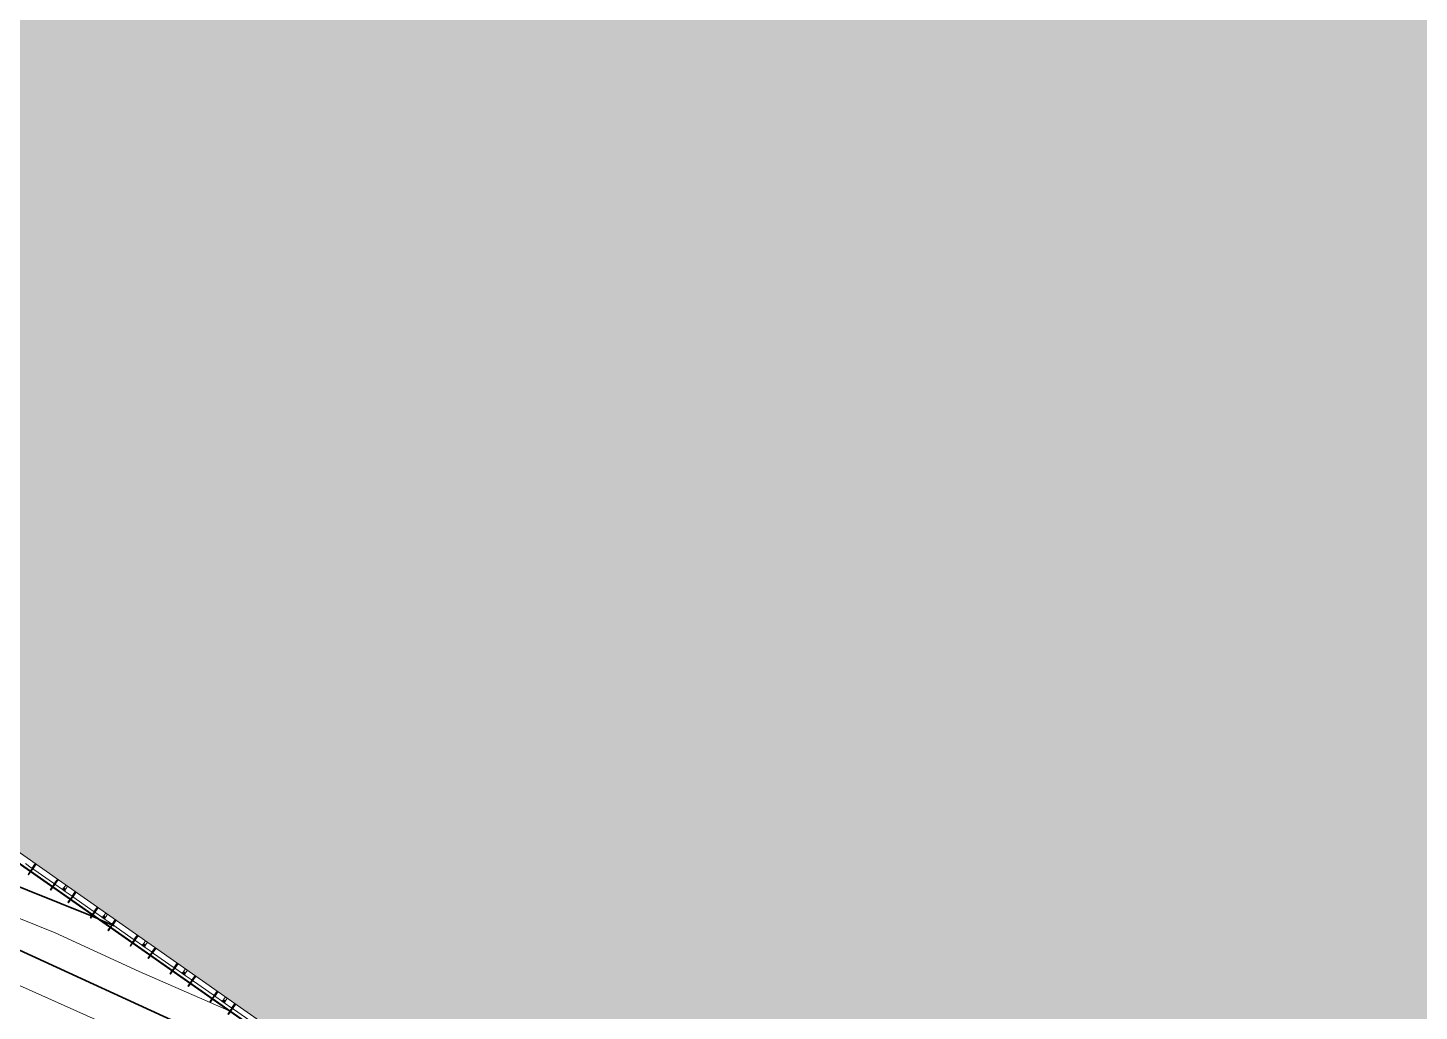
# Model space of a CAD drawing. Header units: millimetres. Extents: x -861324 to 439029, y -308065 to 694685.
# Drawn here: x -460050 to -388432, y 179881 to 230517 of the extents above; entities that cross this region are included whole.
import ezdxf

# ---------------------------------------------------------------- set-up
doc = ezdxf.new("R2010")
doc.units = ezdxf.units.MM
for name, color, linetype, lineweight in [('A-DETL-GENF', 92, 'Continuous', 9), ('A-DETL-THIN', 151, 'Continuous', 9), ('A-GENM', 13, 'Continuous', 9), ('C-TOPO-MAJR', 7, 'Continuous', 35), ('C-TOPO-MINR', 7, 'Continuous', 9), ('S-BEAM', 12, 'Continuous', 9)]:
    doc.layers.add(name, color=color, linetype=linetype, lineweight=lineweight)

# ---------------------------------------------------------------- blocks, each defined once
blk = doc.blocks.new('Dầm C52 - Hộp 40x60-V197-BỐ TRÍ BÈ PIN HỒ BẢN MÒNG')
at = {"layer": 'S-BEAM', "color": 7}
for p, q in [((-110033, 20), (110033, 20)), ((110033, -20), (-110033, -20))]:
    blk.add_line(p, q, dxfattribs=at)
blk = doc.blocks.new('Dai phao do pin - DẢI PHAO ĐỠ PIN-16569-BỐ TRÍ BÈ PIN HỒ BẢN MÒNG')
at = {"layer": 'A-GENM', "color": 7}
for p, q in [((15670, 223), (14440, 223)), ((15670, 223), (15729, 223)), ((15720, -66), (15720, 173)), ((15769, 223), (15830, 223)), ((15780, 173), (15780, -66)), ((16200, 223), (15830, 223)), ((16250, 118), (16250, 173)), ((16342, 118), (16250, 118)), ((16258, 88), (16258, -66)), ((16380, 118), (16288, 118)), ((16372, -66), (16372, 88)), ((16380, 173), (16380, 118)), ((16790, 223), (16430, 223)), ((16790, 223), (16849, 223)), ((16840, -66), (16840, 173)), ((16889, 223), (16950, 223)), ((16900, 173), (16900, -66)), ((18180, 223), (16950, 223)), ((18180, 223), (18239, 223)), ((18230, -42), (18230, 173)), ((18279, 223), (18340, 223)), ((18290, 173), (18290, -66)), ((18710, 223), (18340, 223)), ((18760, 118), (18760, 173)), ((18852, 118), (18760, 118)), ((18768, 88), (18768, -66)), ((18890, 118), (18798, 118)), ((18882, -66), (18882, 88)), ((18890, 173), (18890, 118)), ((19300, 223), (18940, 223)), ((19300, 223), (19359, 223)), ((19350, -66), (19350, 173)), ((19399, 223), (19460, 223)), ((19410, 173), (19410, -66)), ((20690, 223), (19460, 223)), ((20690, 223), (20749, 223)), ((20740, -66), (20740, 173)), ((20789, 223), (20850, 223)), ((20800, 173), (20800, -66)), ((21220, 223), (20850, 223)), ((21270, 118), (21270, 173)), ((21362, 118), (21270, 118)), ((21278, 88), (21278, -66)), ((21400, 118), (21308, 118)), ((21392, -66), (21392, 88)), ((21400, 173), (21400, 118)), ((21810, 223), (21450, 223)), ((21810, 223), (21869, 223)), ((21860, -66), (21860, 173)), ((21909, 223), (21970, 223)), ((21920, 173), (21920, -66)), ((23200, 223), (21970, 223)), ((23200, 223), (23259, 223)), ((23250, -66), (23250, 173)), ((23299, 223), (23360, 223)), ((23310, 173), (23310, -66)), ((23730, 223), (23360, 223)), ((23780, 118), (23780, 173)), ((23872, 118), (23780, 118)), ((23788, 88), (23788, -66)), ((23910, 118), (23818, 118)), ((23902, -66), (23902, 88)), ((23910, 173), (23910, 118)), ((24320, 223), (23960, 223)), ((24320, 223), (24379, 223)), ((24370, -66), (24370, 173)), ((24419, 223), (24480, 223)), ((24430, 173), (24430, -66)), ((25710, 223), (24480, 223)), ((25710, 223), (25769, 223)), ((25760, -66), (25760, 173)), ((25809, 223), (25870, 223)), ((25820, 173), (25820, -66)), ((26240, 223), (25870, 223)), ((26290, 118), (26290, 173)), ((26382, 118), (26290, 118)), ((26298, 88), (26298, -66)), ((26420, 118), (26328, 118)), ((26412, -66), (26412, 88)), ((26420, 173), (26420, 118)), ((26830, 223), (26470, 223)), ((26830, 223), (26889, 223)), ((26880, -66), (26880, 173)), ((26929, 223), (26990, 223)), ((26940, 173), (26940, -66)), ((28220, 223), (26990, 223)), ((28220, 223), (28279, 223)), ((28270, -66), (28270, 173)), ((28319, 223), (28380, 223)), ((28330, 173), (28330, -66)), ((28750, 223), (28380, 223))]:
    blk.add_line(p, q, dxfattribs=at)
at = {"layer": 'A-GENM', "color": 9}
for p, q in [((15670, 223), (15729, 223)), ((15769, 223), (15830, 223)), ((16200, 223), (16372, 223)), ((16372, 223), (16200, 223)), ((16250, 173), (16250, 137)), ((16250, 173), (16250, 137)), ((16250, 137), (16250, 173)), ((16250, 118), (16342, 118)), ((16250, 118), (16342, 118)), ((16342, 118), (16250, 118)), ((16258, 223), (16430, 223)), ((16258, 143), (16258, 223)), ((16258, 223), (16258, 143)), ((16430, 223), (16258, 223)), ((16288, 118), (16380, 118)), ((16288, 118), (16380, 118)), ((16380, 118), (16288, 118)), ((16372, 223), (16372, 116)), ((16372, 116), (16372, 223)), ((16380, 118), (16380, 173)), ((16380, 118), (16380, 173)), ((16380, 173), (16380, 118)), ((16790, 223), (16849, 223)), ((16889, 223), (16950, 223)), ((18180, 223), (18239, 223)), ((18279, 223), (18340, 223)), ((18710, 223), (18882, 223)), ((18882, 223), (18710, 223)), ((18760, 173), (18760, 118)), ((18760, 173), (18760, 118)), ((18760, 118), (18760, 173)), ((18760, 118), (18852, 118)), ((18760, 118), (18852, 118)), ((18852, 118), (18760, 118)), ((18768, 223), (18940, 223)), ((18768, 116), (18768, 223)), ((18768, 223), (18768, 116)), ((18940, 223), (18768, 223)), ((18798, 118), (18890, 118)), ((18798, 118), (18890, 118)), ((18890, 118), (18798, 118)), ((18882, 223), (18882, 116)), ((18882, 116), (18882, 223)), ((18890, 118), (18890, 173)), ((18890, 118), (18890, 173)), ((18890, 173), (18890, 118)), ((19300, 223), (19359, 223)), ((19399, 223), (19460, 223)), ((20690, 223), (20749, 223)), ((20789, 223), (20850, 223)), ((21220, 223), (21392, 223)), ((21392, 223), (21220, 223)), ((21270, 173), (21270, 118)), ((21270, 173), (21270, 118)), ((21270, 118), (21270, 173)), ((21270, 118), (21362, 118)), ((21270, 118), (21362, 118)), ((21362, 118), (21270, 118)), ((21278, 223), (21450, 223)), ((21278, 116), (21278, 223)), ((21278, 223), (21278, 116)), ((21450, 223), (21278, 223)), ((21308, 118), (21400, 118)), ((21308, 118), (21400, 118)), ((21400, 118), (21308, 118)), ((21392, 223), (21392, 116)), ((21392, 116), (21392, 223)), ((21400, 118), (21400, 173)), ((21400, 118), (21400, 173)), ((21400, 173), (21400, 118)), ((21810, 223), (21869, 223)), ((21909, 223), (21970, 223)), ((23200, 223), (23259, 223)), ((23299, 223), (23360, 223)), ((23730, 223), (23902, 223)), ((23902, 223), (23730, 223)), ((23780, 173), (23780, 150)), ((23780, 173), (23780, 150)), ((23780, 150), (23780, 173)), ((23780, 118), (23872, 118)), ((23780, 118), (23872, 118)), ((23872, 118), (23780, 118)), ((23788, 223), (23960, 223)), ((23788, 155), (23788, 223)), ((23788, 223), (23788, 155)), ((23960, 223), (23788, 223)), ((23818, 118), (23910, 118)), ((23818, 118), (23910, 118)), ((23910, 118), (23818, 118)), ((23902, 223), (23902, 116)), ((23902, 116), (23902, 223)), ((23910, 118), (23910, 173)), ((23910, 118), (23910, 173)), ((23910, 173), (23910, 118)), ((24320, 223), (24379, 223)), ((24419, 223), (24480, 223)), ((25710, 223), (25769, 223)), ((25809, 223), (25870, 223)), ((26240, 223), (26412, 223)), ((26412, 223), (26240, 223)), ((26290, 173), (26290, 118)), ((26290, 173), (26290, 118)), ((26290, 118), (26290, 173)), ((26290, 118), (26382, 118)), ((26290, 118), (26382, 118)), ((26382, 118), (26290, 118)), ((26298, 223), (26470, 223)), ((26298, 116), (26298, 223)), ((26298, 223), (26298, 116)), ((26470, 223), (26298, 223)), ((26328, 118), (26420, 118)), ((26328, 118), (26420, 118)), ((26420, 118), (26328, 118)), ((26412, 223), (26412, 116)), ((26412, 116), (26412, 223)), ((26420, 118), (26420, 173)), ((26420, 118), (26420, 173)), ((26420, 173), (26420, 118)), ((26830, 223), (26889, 223)), ((26929, 223), (26990, 223)), ((28220, 223), (28279, 223)), ((28319, 223), (28380, 223))]:
    blk.add_line(p, q, dxfattribs=at)
at = {"layer": 'A-GENM', "color": 7}
for centre, radius, start, end in [((15670, 173), 50, 0, 90), ((15670, 173), 50, 0, 75), ((15830, 173), 50, 90, 180), ((15830, 173), 50, 90, 165), ((16200, 173), 50, 360, 90), ((16288, 88), 30, 90, 180), ((16342, 88), 30, 0, 90), ((16430, 173), 50, 90, 180), ((16790, 173), 50, 0, 90), ((16790, 173), 50, 0, 75), ((16950, 173), 50, 90, 180), ((16950, 173), 50, 90, 165), ((18180, 173), 50, 0, 90), ((18180, 173), 50, 0, 75), ((18340, 173), 50, 90, 180), ((18340, 173), 50, 90, 165), ((18710, 173), 50, 360, 90), ((18798, 88), 30, 90, 180), ((18852, 88), 30, 0, 90), ((18940, 173), 50, 90, 180), ((19300, 173), 50, 0, 90), ((19300, 173), 50, 0, 75), ((19460, 173), 50, 90, 180), ((19460, 173), 50, 90, 165), ((20690, 173), 50, 0, 90), ((20690, 173), 50, 0, 75), ((20850, 173), 50, 90, 180), ((20850, 173), 50, 90, 165), ((21220, 173), 50, 360, 90), ((21308, 88), 30, 90, 180), ((21362, 88), 30, 0, 90), ((21450, 173), 50, 90, 180), ((21810, 173), 50, 0, 90), ((21810, 173), 50, 0, 75), ((21970, 173), 50, 90, 180), ((21970, 173), 50, 90, 165), ((23200, 173), 50, 0, 90), ((23200, 173), 50, 0, 75), ((23360, 173), 50, 90, 180), ((23360, 173), 50, 90, 165), ((23730, 173), 50, 360, 90), ((23818, 88), 30, 90, 180), ((23872, 88), 30, 0, 90), ((23960, 173), 50, 90, 180), ((24320, 173), 50, 0, 90), ((24320, 173), 50, 0, 75), ((24480, 173), 50, 90, 180), ((24480, 173), 50, 90, 165), ((25710, 173), 50, 0, 90), ((25710, 173), 50, 0, 75), ((25870, 173), 50, 90, 180), ((25870, 173), 50, 90, 165), ((26240, 173), 50, 360, 90), ((26328, 88), 30, 90, 180), ((26382, 88), 30, 0, 90), ((26470, 173), 50, 90, 180), ((26830, 173), 50, 0, 90), ((26830, 173), 50, 0, 75), ((26990, 173), 50, 90, 180), ((26990, 173), 50, 90, 165), ((28220, 173), 50, 0, 90), ((28220, 173), 50, 0, 75), ((28380, 173), 50, 90, 180), ((28380, 173), 50, 90, 165)]:
    blk.add_arc(centre, radius, start, end, dxfattribs=at)
at = {"layer": 'A-GENM', "color": 9}
for centre, radius, start, end in [((16200, 173), 50, 0, 90), ((16200, 173), 50, 0, 90), ((16200, 173), 50, 360, 90), ((16309, 162), 25, 0, 180), ((16309, 162), 25, 360, 180), ((16309, 162), 25, 180, 0), ((16309, 162), 25, 180, 360), ((16311, 162), 25, 0, 180), ((16311, 162), 25, 360, 180), ((16311, 162), 25, 180, 360), ((16311, 162), 25, 180, 360), ((16430, 173), 50, 90, 180), ((16430, 173), 50, 90, 180), ((16430, 173), 50, 90, 180), ((18710, 173), 50, 0, 90), ((18710, 173), 50, 0, 90), ((18710, 173), 50, 360, 90), ((18819, 162), 25, 0, 180), ((18819, 162), 25, 360, 180), ((18819, 162), 25, 180, 0), ((18819, 162), 25, 180, 360), ((18821, 162), 25, 0, 180), ((18821, 162), 25, 360, 180), ((18821, 162), 25, 180, 360), ((18821, 162), 25, 180, 360), ((18940, 173), 50, 90, 180), ((18940, 173), 50, 90, 180), ((18940, 173), 50, 90, 180), ((21220, 173), 50, 0, 90), ((21220, 173), 50, 0, 90), ((21220, 173), 50, 360, 90), ((21329, 162), 25, 0, 180), ((21329, 162), 25, 360, 180), ((21329, 162), 25, 180, 0), ((21329, 162), 25, 180, 360), ((21331, 162), 25, 0, 180), ((21331, 162), 25, 360, 180), ((21331, 162), 25, 180, 360), ((21331, 162), 25, 180, 360), ((21450, 173), 50, 90, 180), ((21450, 173), 50, 90, 180), ((21450, 173), 50, 90, 180), ((23730, 173), 50, 0, 90), ((23730, 173), 50, 0, 90), ((23730, 173), 50, 360, 90), ((23839, 162), 25, 0, 180), ((23839, 162), 25, 360, 180), ((23839, 162), 25, 180, 0), ((23839, 162), 25, 180, 360), ((23841, 162), 25, 0, 180), ((23841, 162), 25, 360, 180), ((23841, 162), 25, 180, 360), ((23841, 162), 25, 180, 360), ((23960, 173), 50, 90, 180), ((23960, 173), 50, 90, 180), ((23960, 173), 50, 90, 180), ((26240, 173), 50, 0, 90), ((26240, 173), 50, 0, 90), ((26240, 173), 50, 360, 90), ((26349, 162), 25, 0, 180), ((26349, 162), 25, 0, 180), ((26349, 162), 25, 180, 0), ((26349, 162), 25, 180, 360), ((26351, 162), 25, 0, 180), ((26351, 162), 25, 360, 180), ((26351, 162), 25, 180, 360), ((26351, 162), 25, 180, 360), ((26470, 173), 50, 90, 180), ((26470, 173), 50, 90, 180), ((26470, 173), 50, 90, 180)]:
    blk.add_arc(centre, radius, start, end, dxfattribs=at)
blk = doc.blocks.new('Dầm C52 - Dầm C52-19796-BỐ TRÍ BÈ PIN HỒ BẢN MÒNG')
at = {"layer": 'S-BEAM', "color": 7}
for p, q in [((-39613, -20), (-39613, 20)), ((-39613, 20), (-39433, 20)), ((-39393, 20), (-38947, 20)), ((-39433, -20), (-39613, -20)), ((-38947, -20), (-39393, -20))]:
    blk.add_line(p, q, dxfattribs=at)
blk = doc.blocks.new('Dầm C52 - Dầm C52-V202-BỐ TRÍ BÈ PIN HỒ BẢN MÒNG')
at = {"layer": 'S-BEAM', "color": 7}
for p, q in [((-39613, -20), (-39613, 20)), ((-39613, 20), (-39433, 20)), ((-39393, 20), (-38947, 20)), ((-39433, -20), (-39613, -20)), ((-38947, -20), (-39393, -20))]:
    blk.add_line(p, q, dxfattribs=at)
blk = doc.blocks.new('Dầm C52 - Dầm C52-V203-BỐ TRÍ BÈ PIN HỒ BẢN MÒNG')
at = {"layer": 'S-BEAM', "color": 7}
for p, q in [((-39613, -20), (-39613, 20)), ((-39613, 20), (-39433, 20)), ((-39393, 20), (-38947, 20)), ((-39433, -20), (-39613, -20)), ((-38959, -20), (-39393, -20))]:
    blk.add_line(p, q, dxfattribs=at)
blk = doc.blocks.new('Dầm C52 - Dầm C52-V204-BỐ TRÍ BÈ PIN HỒ BẢN MÒNG')
at = {"layer": 'S-BEAM', "color": 7}
for p, q in [((-39613, -20), (-39613, 20)), ((-39613, 20), (-39433, 20)), ((-39393, 20), (-38947, 20)), ((-39433, -20), (-39613, -20)), ((-38947, -20), (-39393, -20))]:
    blk.add_line(p, q, dxfattribs=at)
blk = doc.blocks.new('HOBANMONG_BEPIN 6_rvt-1-BỐ TRÍ BÈ PIN HỒ BẢN MÒNG')
at = {"layer": 'A-GENM', "lineweight": 9, "rotation": 144.9999999999997}
blk.add_blockref('Dai phao do pin - DẢI PHAO ĐỠ PIN-16569-BỐ TRÍ BÈ PIN HỒ BẢN MÒNG', (-436499, 171175), dxfattribs=at)
at = {"layer": 'S-BEAM', "lineweight": 9}
for name, p, rotation in [('Dầm C52 - Dầm C52-19796-BỐ TRÍ BÈ PIN HỒ BẢN MÒNG', (-437303, 219365), 55.00000000000035), ('Dầm C52 - Dầm C52-19796-BỐ TRÍ BÈ PIN HỒ BẢN MÒNG', (-436164, 218567), 55.00000000000035), ('Dầm C52 - Dầm C52-19796-BỐ TRÍ BÈ PIN HỒ BẢN MÒNG', (-435247, 217925), 55.00000000000035), ('Dầm C52 - Dầm C52-V202-BỐ TRÍ BÈ PIN HỒ BẢN MÒNG', (-434108, 217128), 55.00000000000035), ('Dầm C52 - Dầm C52-19796-BỐ TRÍ BÈ PIN HỒ BẢN MÒNG', (-433191, 216485), 55.00000000000035), ('Dầm C52 - Dầm C52-19796-BỐ TRÍ BÈ PIN HỒ BẢN MÒNG', (-432052, 215688), 55.00000000000035), ('Dầm C52 - Dầm C52-19796-BỐ TRÍ BÈ PIN HỒ BẢN MÒNG', (-431135, 215046), 55.00000000000035), ('Dầm C52 - Dầm C52-19796-BỐ TRÍ BÈ PIN HỒ BẢN MÒNG', (-429996, 214248), 55.00000000000035), ('Dầm C52 - Dầm C52-V203-BỐ TRÍ BÈ PIN HỒ BẢN MÒNG', (-429079, 213606), 55.00000000000035), ('Dầm C52 - Dầm C52-V204-BỐ TRÍ BÈ PIN HỒ BẢN MÒNG', (-427940, 212809), 55.00000000000035), ('Dầm C52 - Dầm C52-19796-BỐ TRÍ BÈ PIN HỒ BẢN MÒNG', (-427023, 212166), 55.00000000000035), ('Dầm C52 - Hộp 40x60-V197-BỐ TRÍ BÈ PIN HỒ BẢN MÒNG', (-404336, 148166), 324.9999999999993)]:
    blk.add_blockref(name, p, dxfattribs=dict(at, rotation=rotation))

msp = doc.modelspace()

# ---------------------------------------------------------------- hatches: boundary and pattern name
at = {"layer": 'A-DETL-GENF'}
msp.add_hatch(color=8, dxfattribs=at).paths.add_polyline_path([(-248957, 54506), (-211101, 108570), (-448889, 275071), (-493590, 211231), (-314845, 86073), (-308000, 95848), (-250260, 55418)])

# ---------------------------------------------------------------- linework, layer by layer
at = {"layer": 'A-DETL-THIN'}
msp.add_line((-493590, 211231), (-314845, 86073), dxfattribs=at)
at = {"layer": 'C-TOPO-MAJR'}
for p, q in [((-464758, 187997), (-456824, 184811)), ((-456824, 184811), (-456776, 184790)), ((-456738, 184774), (-456509, 184674)), ((-456324, 184593), (-455728, 184333)), ((-455691, 184317), (-455600, 184277)), ((-460473, 183015), (-451813, 179043))]:
    msp.add_line(p, q, dxfattribs=at)
at = {"layer": 'C-TOPO-MINR'}
for p, q in [((-462616, 185506), (-458649, 183913)), ((-458649, 183913), (-454318, 181927)), ((-454318, 181927), (-449722, 179921)), ((-460480, 181208), (-453638, 178145))]:
    msp.add_line(p, q, dxfattribs=at)

# ---------------------------------------------------------------- block references
at = {"lineweight": 5}
msp.add_blockref('HOBANMONG_BEPIN 6_rvt-1-BỐ TRÍ BÈ PIN HỒ BẢN MÒNG', (0, 0), dxfattribs=at)

doc.saveas('drawing.dxf')
